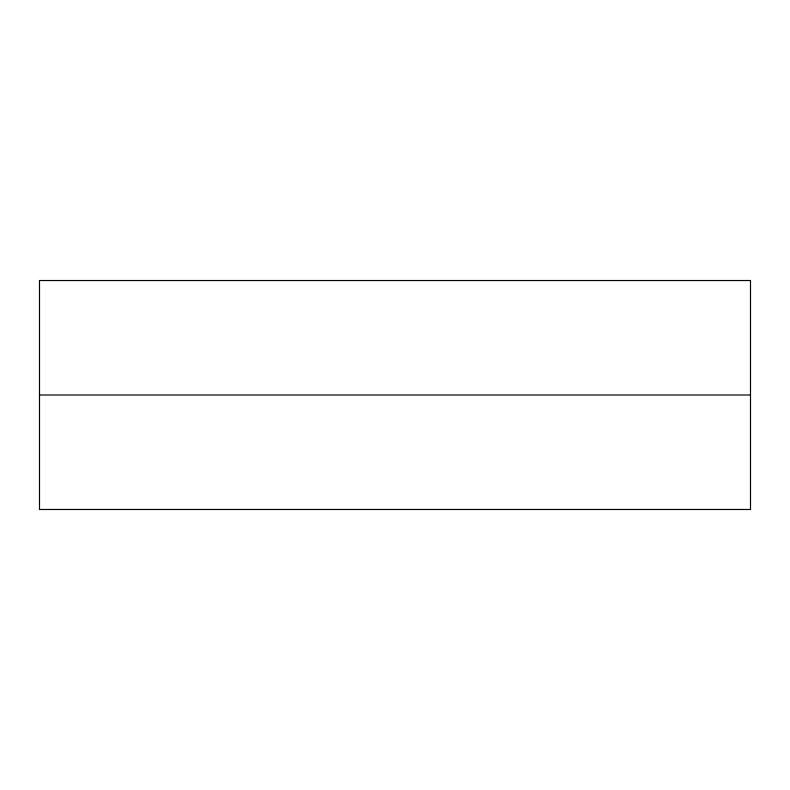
<?xml version="1.0" encoding="UTF-8"?>
<svg xmlns="http://www.w3.org/2000/svg" width="790" height="790" viewBox="0 0 790 790"><rect width="100%" height="100%" fill="white"/><g stroke="black" fill="none" stroke-linecap="round" stroke-linejoin="round"><path stroke-width="1.19" d="M39.5 395L750.5 395M750.5 280.519L39.5 280.519L39.5 509.481L750.5 509.481L750.5 280.519"/></g></svg>
